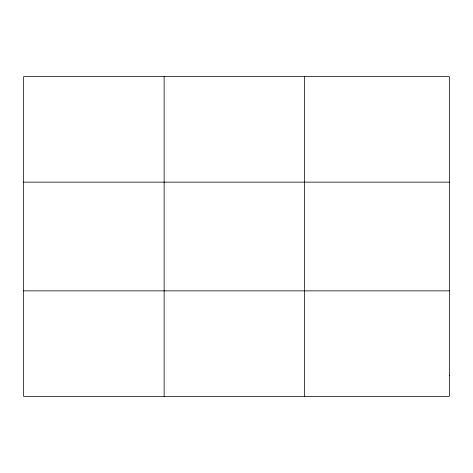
<?xml version="1.0" encoding="UTF-8"?>
<svg xmlns="http://www.w3.org/2000/svg" width="473" height="473" viewBox="0 0 473 473"><rect width="100%" height="100%" fill="white"/><g stroke="black" fill="none" stroke-linecap="round" stroke-linejoin="round"><path stroke-width="0.71" d="M164.131 76.638L164.131 396.362M304.612 76.638L304.612 396.362M23.65 182.146L449.35 182.146M23.65 290.854L449.35 290.854M449.35 375.26L449.35 396.362L23.65 396.362L23.65 76.638L449.35 76.638L449.35 375.26"/></g></svg>
